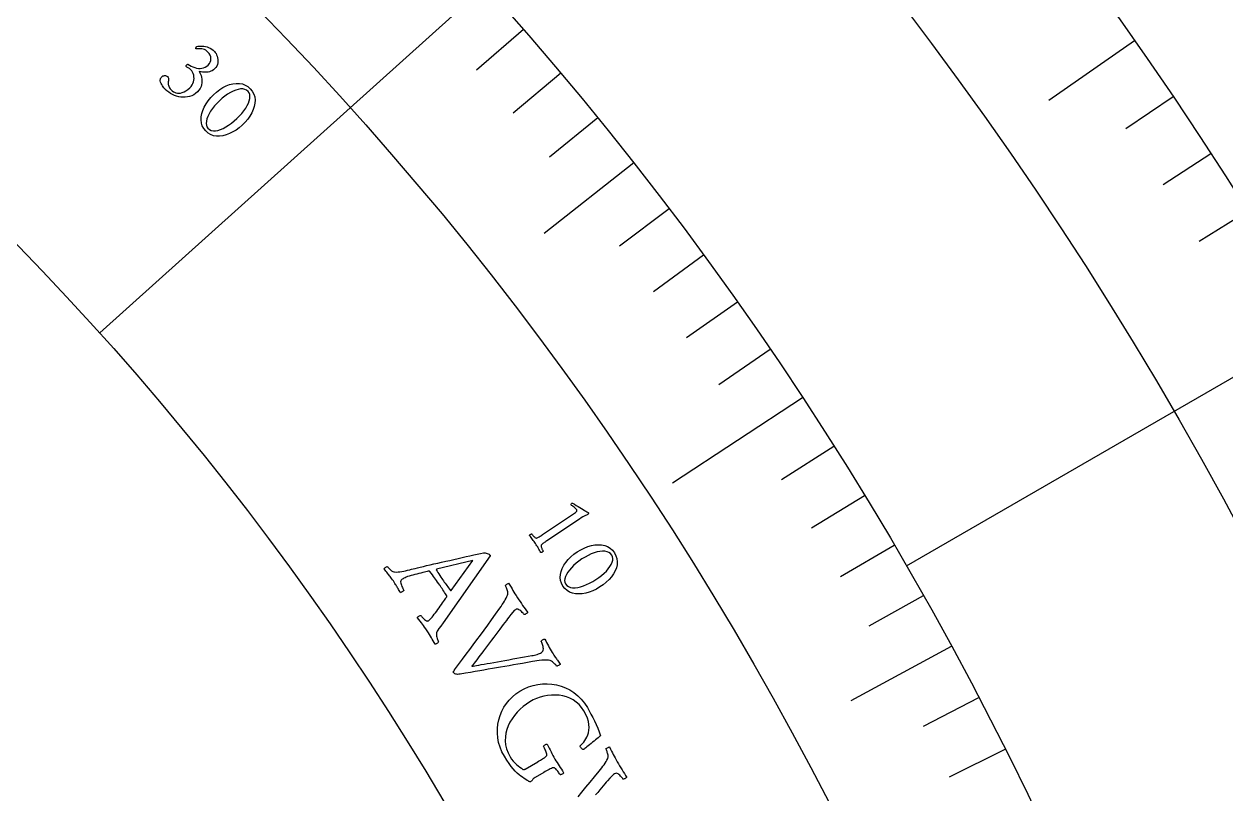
# Model space of a CAD drawing. Header units: millimetres. Extents: x -50 to 50, y -50 to 64.
# Drawn here: x 24.22 to 38.12, y 17.24 to 26.15 of the extents above; entities that cross this region are included whole.
import ezdxf

# ---------------------------------------------------------------- set-up
doc = ezdxf.new("R2010")
doc.units = ezdxf.units.MM
for name, color, linetype in [('ENGRAVE', 7, 'Continuous'), ('ENGRAVE_FINE', 8, 'Continuous'), ('TEXT', 5, 'Continuous')]:
    doc.layers.add(name, color=color, linetype=linetype)

msp = doc.modelspace()

# ---------------------------------------------------------------- linework, layer by layer
at = {"layer": 'ENGRAVE'}
for points in [[(29.5518, 26.5849), (25.0911, 22.5721)], [(37.0666, 25.9543), (36.0755, 25.2603)], [(31.2712, 24.5393), (30.2328, 23.7244)], [(39.1876, 22.625), (34.4245, 19.875)], [(33.2244, 21.8221), (31.7199, 20.8339)], [(34.9457, 18.9437), (33.7852, 18.3146)]]:
    msp.add_lwpolyline(points, dxfattribs=at)
for radius in [49, 49, 47.6875, 45.25, 45.25, 43.325, 39.75, 39.75, 37.65, 33.75, 33.75]:
    msp.add_circle((0, 0), radius, dxfattribs=at)
at = {"layer": 'ENGRAVE_FINE'}
for points in [[(29.9942, 26.0847), (29.4509, 25.6122)], [(30.4283, 25.5769), (29.8772, 25.1137)], [(37.514, 25.3035), (36.9668, 24.9344)], [(30.854, 25.0617), (30.2952, 24.6078)], [(37.9498, 24.6449), (37.3963, 24.2855)], [(31.6797, 24.0096), (31.1058, 23.5747)], [(38.3742, 23.9788), (37.8145, 23.6291)], [(32.0793, 23.4729), (31.4983, 23.0477)], [(32.4701, 22.9293), (31.882, 22.514)], [(32.8518, 22.379), (32.2568, 21.9737)], [(33.5876, 21.2587), (32.9792, 20.8737)], [(33.9415, 20.6891), (33.3267, 20.3143)], [(34.2859, 20.1132), (33.6648, 19.7489)], [(34.6206, 19.5314), (33.9935, 19.1776)], [(35.2609, 18.3503), (34.6222, 18.0179)], [(35.5662, 17.7514), (34.9219, 17.4298)]]:
    msp.add_lwpolyline(points, dxfattribs=at)
at = {"layer": 'TEXT'}
for points in [[(26.4187, 25.8302), (26.4282, 25.819), (26.4367, 25.8059), (26.4443, 25.7908), (26.4509, 25.7738), (26.4559, 25.7555), (26.4587, 25.7368), (26.4592, 25.7177), (26.4576, 25.6981), (26.4531, 25.6788), (26.4453, 25.6605), (26.4341, 25.6433), (26.4196, 25.627), (26.4065, 25.6159), (26.3924, 25.6068), (26.3773, 25.5998), (26.3611, 25.5949), (26.3445, 25.5916), (26.328, 25.5897), (26.3116, 25.589), (26.2953, 25.5896), (26.2798, 25.5911), (26.2654, 25.5928), (26.2524, 25.5949), (26.2406, 25.5973), (26.2495, 25.5834), (26.2573, 25.5676), (26.2639, 25.55), (26.2695, 25.5304), (26.2732, 25.5097), (26.2745, 25.4885), (26.2735, 25.4669), (26.2699, 25.4448), (26.2634, 25.4229), (26.2531, 25.4019), (26.2392, 25.3818), (26.2215, 25.3625), (26.2007, 25.3444), (26.1787, 25.3295), (26.1555, 25.3176), (26.1312, 25.3089), (26.1063, 25.303), (26.0812, 25.2996), (26.056, 25.2989), (26.0307, 25.3007), (26.0055, 25.3049), (25.9808, 25.3112), (25.9567, 25.3197), (25.9331, 25.3304), (25.9105, 25.343), (25.8891, 25.3572), (25.8691, 25.3731), (25.8503, 25.3907), (25.8427, 25.3991), (25.8346, 25.4089), (25.8262, 25.4203), (25.8174, 25.4331), (25.809, 25.4467), (25.8017, 25.4604), (25.7957, 25.4742), (25.7908, 25.4881), (25.7907, 25.4915), (25.7909, 25.4961), (25.7915, 25.5019), (25.7926, 25.5088), (25.7943, 25.516), (25.7969, 25.5225), (25.8004, 25.5284), (25.8047, 25.5335), (25.8134, 25.5408), (25.8224, 25.5461), (25.832, 25.5493), (25.8419, 25.5505), (25.8516, 25.5498), (25.8603, 25.5475), (25.8681, 25.5435), (25.8749, 25.538), (25.8816, 25.5296), (25.8859, 25.5206), (25.8878, 25.5108), (25.8873, 25.5004), (25.8858, 25.4898), (25.8848, 25.4795), (25.8841, 25.4695), (25.8838, 25.4598), (25.8843, 25.4488), (25.8863, 25.4381), (25.8897, 25.4276), (25.8945, 25.4175), (25.9002, 25.4078), (25.9064, 25.3987), (25.9131, 25.3902), (25.9203, 25.3823), (25.9313, 25.3725), (25.9438, 25.3641), (25.9578, 25.3571), (25.9733, 25.3515), (25.9901, 25.3479), (26.008, 25.3471), (26.0269, 25.3489), (26.047, 25.3535), (26.0679, 25.3614), (26.0893, 25.3734), (26.1112, 25.3894), (26.1336, 25.4094), (26.1484, 25.4256), (26.1605, 25.4427), (26.1699, 25.4606), (26.1765, 25.4795), (26.1805, 25.4987), (26.1823, 25.5178), (26.1818, 25.5367), (26.1789, 25.5554), (26.1738, 25.5734), (26.1666, 25.5899), (26.1571, 25.605), (26.1455, 25.6186), (26.1389, 25.6249), (26.1317, 25.6307), (26.124, 25.6361), (26.1157, 25.641), (26.1076, 25.6455), (26.1006, 25.6495), (26.0947, 25.653), (26.0898, 25.6561), (26.0911, 25.6615), (26.0932, 25.6666), (26.0963, 25.6715), (26.1003, 25.676), (26.103, 25.6784), (26.1055, 25.6803), (26.1078, 25.6816), (26.1099, 25.6823), (26.1293, 25.6707), (26.1492, 25.6604), (26.1696, 25.6514), (26.1905, 25.6437), (26.2115, 25.6378), (26.2323, 25.6343), (26.2527, 25.6332), (26.2729, 25.6345), (26.2926, 25.6387), (26.3115, 25.6465), (26.3296, 25.6577), (26.347, 25.6725), (26.3608, 25.6886), (26.3705, 25.7062), (26.3763, 25.7253), (26.378, 25.7458), (26.3757, 25.7666), (26.3693, 25.7863), (26.3587, 25.805), (26.3439, 25.8227), (26.3312, 25.8342), (26.3178, 25.8435), (26.3037, 25.8505), (26.289, 25.8552), (26.2744, 25.8583), (26.2606, 25.8603), (26.2477, 25.8613), (26.2357, 25.8611), (26.225, 25.8606), (26.2164, 25.8604), (26.2098, 25.8604), (26.2052, 25.8607), (26.2039, 25.8627), (26.2034, 25.8653), (26.2035, 25.8687), (26.2044, 25.8728), (26.2058, 25.877), (26.2076, 25.8807), (26.2098, 25.8841), (26.2124, 25.8871), (26.228, 25.8896), (26.2443, 25.8911), (26.2613, 25.8916), (26.2791, 25.8911), (26.2972, 25.8893), (26.3153, 25.8861), (26.3335, 25.8814), (26.3517, 25.8752), (26.3696, 25.8672), (26.3867, 25.857), (26.4031, 25.8447), (26.4187, 25.8302)], [(26.8328, 25.3981), (26.8567, 25.3685), (26.874, 25.3369), (26.8847, 25.3033), (26.8889, 25.2679), (26.8872, 25.2313), (26.8803, 25.1944), (26.8681, 25.1571), (26.8508, 25.1195), (26.829, 25.0824), (26.8033, 25.0465), (26.7739, 25.0119), (26.7407, 24.9785), (26.7051, 24.9477), (26.6686, 24.9208), (26.631, 24.8977), (26.5923, 24.8785), (26.5536, 24.8637), (26.5156, 24.8539), (26.4783, 24.8491), (26.4418, 24.8493), (26.4069, 24.855), (26.3745, 24.8671), (26.3445, 24.8854), (26.3171, 24.9099), (26.2947, 24.938), (26.2785, 24.9685), (26.2684, 25.0013), (26.2645, 25.0366), (26.2661, 25.0733), (26.2728, 25.1104), (26.2845, 25.148), (26.3012, 25.1861), (26.3223, 25.2238), (26.3473, 25.2602), (26.3761, 25.2953), (26.4088, 25.3292), (26.444, 25.3605), (26.4802, 25.3879), (26.5176, 25.4114), (26.556, 25.4309), (26.5947, 25.446), (26.6328, 25.4559), (26.6702, 25.4605), (26.707, 25.46), (26.7423, 25.4538), (26.775, 25.4414), (26.8052, 25.4229), (26.8328, 25.3981)], [(26.8072, 25.366), (26.7898, 25.3806), (26.7696, 25.3904), (26.7467, 25.3953), (26.7211, 25.3953), (26.6935, 25.391), (26.6646, 25.3828), (26.6345, 25.3707), (26.6031, 25.3547), (26.5712, 25.3352), (26.5394, 25.3128), (26.5077, 25.2873), (26.4762, 25.2588), (26.4466, 25.2289), (26.4198, 25.1987), (26.3958, 25.168), (26.3747, 25.137), (26.3568, 25.1064), (26.3427, 25.0771), (26.3322, 25.0491), (26.3255, 25.0225), (26.3229, 24.9979), (26.3251, 24.9761), (26.3319, 24.9572), (26.3435, 24.9411), (26.3618, 24.9258), (26.3826, 24.9158), (26.4059, 24.9111), (26.4319, 24.9117), (26.4597, 24.9169), (26.4888, 24.9261), (26.5193, 24.9393), (26.551, 24.9565), (26.5832, 24.9769), (26.6151, 24.9999), (26.6468, 25.0254), (26.6782, 25.0535), (26.7083, 25.0833), (26.7354, 25.1133), (26.7593, 25.1433), (26.7801, 25.1734), (26.7975, 25.2031), (26.8111, 25.2315), (26.821, 25.2588), (26.8271, 25.285), (26.829, 25.3092), (26.8263, 25.3308), (26.8191, 25.3497), (26.8072, 25.366)], [(30.216, 20.2384), (30.5866, 20.4866), (30.5955, 20.4929), (30.6025, 20.4988), (30.6076, 20.5042), (30.6109, 20.5091), (30.6125, 20.5138), (30.6126, 20.5186), (30.6113, 20.5236), (30.6086, 20.5288), (30.6041, 20.5344), (30.5979, 20.5409), (30.5898, 20.5482), (30.5799, 20.5563), (30.5696, 20.5643), (30.5606, 20.5711), (30.5526, 20.5769), (30.5459, 20.5815), (30.5468, 20.5876), (30.5488, 20.5928), (30.5519, 20.5972), (30.5561, 20.6008), (30.5561, 20.6008), (30.5563, 20.6009), (30.5566, 20.6011), (30.557, 20.6014), (30.5588, 20.6024), (30.5604, 20.603), (30.5618, 20.6031), (30.563, 20.6027), (30.5841, 20.5895), (30.6052, 20.5766), (30.6262, 20.5638), (30.6472, 20.5513), (30.6672, 20.5393), (30.6854, 20.5284), (30.7019, 20.5185), (30.7165, 20.5096), (30.7286, 20.5022), (30.7373, 20.4968), (30.7426, 20.4933), (30.7446, 20.4919), (30.7459, 20.49), (30.747, 20.4875), (30.7472, 20.485), (30.7464, 20.4823), (30.7447, 20.4795), (30.7426, 20.4769), (30.7406, 20.4744), (30.7388, 20.4723), (30.7372, 20.4704), (30.7356, 20.4697), (30.7308, 20.4675), (30.7228, 20.4639), (30.7116, 20.4589), (30.6978, 20.4521), (30.6819, 20.4432), (30.6639, 20.4322), (30.6438, 20.4192), (30.2642, 20.1663), (30.2541, 20.1595), (30.2443, 20.1528), (30.235, 20.1464), (30.226, 20.1401), (30.2178, 20.134), (30.2107, 20.128), (30.2046, 20.1222), (30.1997, 20.1165), (30.1984, 20.1134), (30.1982, 20.1091), (30.1989, 20.1036), (30.2006, 20.0969), (30.2029, 20.0895), (30.2057, 20.0822), (30.2089, 20.0749), (30.2125, 20.0677), (30.2161, 20.061), (30.2191, 20.0554), (30.2217, 20.0509), (30.2238, 20.0476), (30.2224, 20.0448), (30.2201, 20.0419), (30.2169, 20.0388), (30.2128, 20.0355), (30.2085, 20.0327), (30.2044, 20.0308), (30.2008, 20.03), (30.1975, 20.0301), (30.1893, 20.0444), (30.1814, 20.0581), (30.1738, 20.0712), (30.1666, 20.0837), (30.1593, 20.096), (30.1515, 20.1087), (30.1432, 20.1217), (30.1344, 20.1351), (30.1257, 20.1478), (30.1173, 20.1598), (30.1091, 20.1711), (30.1011, 20.1817), (30.0929, 20.1923), (30.0841, 20.2037), (30.0747, 20.2159), (30.0647, 20.2289), (30.0658, 20.232), (30.068, 20.235), (30.0713, 20.238), (30.0756, 20.241), (30.0802, 20.2435), (30.0843, 20.2453), (30.0878, 20.2463), (30.0909, 20.2465), (30.0932, 20.2433), (30.0963, 20.2392), (30.1003, 20.2342), (30.1052, 20.2284), (30.1105, 20.2223), (30.116, 20.2165), (30.1217, 20.2112), (30.1275, 20.2062), (30.1331, 20.2021), (30.1378, 20.1995), (30.1417, 20.1984), (30.1447, 20.1988), (30.1519, 20.2011), (30.1597, 20.2044), (30.168, 20.2085), (30.1769, 20.2136), (30.1863, 20.2192), (30.1959, 20.2253), (30.2058, 20.2317), (30.216, 20.2384)], [(31.0474, 20.0281), (31.0654, 19.9945), (31.0766, 19.9603), (31.081, 19.9253), (31.0786, 19.8897), (31.0702, 19.8541), (31.0566, 19.8191), (31.0378, 19.7847), (31.0138, 19.7509), (30.9855, 19.7184), (30.9537, 19.6879), (30.9184, 19.6593), (30.8797, 19.6326), (30.8391, 19.6088), (30.7981, 19.5891), (30.7569, 19.5733), (30.7154, 19.5616), (30.6746, 19.5542), (30.6355, 19.5515), (30.598, 19.5536), (30.5621, 19.5605), (30.5288, 19.5726), (30.4992, 19.5904), (30.4731, 19.6139), (30.4506, 19.6431), (30.4338, 19.6748), (30.4235, 19.7077), (30.4196, 19.7419), (30.4223, 19.7773), (30.4306, 19.813), (30.444, 19.8483), (30.4624, 19.8831), (30.4858, 19.9175), (30.5135, 19.9506), (30.5448, 19.9818), (30.5796, 20.0111), (30.618, 20.0383), (30.6583, 20.0626), (30.699, 20.0828), (30.74, 20.0991), (30.7814, 20.1113), (30.8222, 20.1189), (30.8614, 20.1216), (30.8991, 20.1193), (30.9352, 20.1121), (30.9687, 20.0995), (30.9985, 20.0813), (31.0248, 20.0575), (31.0474, 20.0281)], [(31.0163, 20.0012), (31.0019, 20.0188), (30.9838, 20.0321), (30.9622, 20.0411), (30.9371, 20.0459), (30.9092, 20.0467), (30.8793, 20.0439), (30.8474, 20.0376), (30.8136, 20.0276), (30.7787, 20.0144), (30.7433, 19.9981), (30.7074, 19.9789), (30.6712, 19.9567), (30.6366, 19.9328), (30.6047, 19.908), (30.5755, 19.8823), (30.5491, 19.8557), (30.5259, 19.8289), (30.5066, 19.8027), (30.4911, 19.7771), (30.4796, 19.7522), (30.4726, 19.7285), (30.4707, 19.7067), (30.474, 19.6868), (30.4824, 19.6689), (30.4975, 19.6505), (30.5161, 19.6368), (30.5382, 19.6279), (30.5638, 19.6237), (30.5921, 19.6237), (30.6225, 19.6274), (30.6548, 19.6348), (30.6891, 19.6458), (30.7245, 19.66), (30.7602, 19.6767), (30.796, 19.696), (30.832, 19.7178), (30.8671, 19.7416), (30.8992, 19.766), (30.9283, 19.7911), (30.9543, 19.8169), (30.9768, 19.8428), (30.9954, 19.8683), (31.0101, 19.8933), (31.0209, 19.9179), (31.0273, 19.9414), (31.0286, 19.9631), (31.025, 19.983), (31.0163, 20.0012)], [(28.6758, 19.8315), (28.6785, 19.8321), (28.6866, 19.8341), (28.7002, 19.8373), (28.7191, 19.8419), (28.7426, 19.8475), (28.77, 19.8542), (28.8012, 19.8617), (28.8363, 19.8703), (28.8744, 19.8794), (28.9147, 19.8889), (28.9572, 19.8987), (29.002, 19.9089), (29.0481, 19.9192), (29.0948, 19.9299), (29.1422, 19.9407), (29.1901, 19.9518), (29.2379, 19.9628), (29.2847, 19.9735), (29.3306, 19.984), (29.3755, 19.9941), (29.4187, 20.0037), (29.4592, 20.0126), (29.497, 20.0209), (29.5323, 20.0286), (29.5406, 20.0288), (29.5504, 20.0275), (29.5617, 20.0248), (29.5745, 20.0206), (29.5868, 20.0157), (29.5965, 20.0107), (29.6037, 20.0057), (29.6084, 20.0007), (29.6092, 19.9994), (29.6098, 19.9982), (29.6101, 19.9973), (29.6101, 19.9966), (29.6101, 19.9959), (29.6101, 19.9948), (29.6102, 19.9934), (29.6104, 19.9916), (29.0644, 19.2176), (29.0372, 19.1797), (29.0169, 19.1513), (29.0035, 19.1323), (28.9972, 19.1227), (28.9925, 19.1134), (28.9895, 19.1028), (28.9881, 19.0908), (28.9884, 19.0776), (28.9898, 19.064), (28.992, 19.0508), (28.9951, 19.0382), (28.9989, 19.0262), (29.0028, 19.0155), (29.0061, 19.007), (29.0088, 19.0008), (29.0109, 18.9969), (29.0085, 18.9919), (29.0044, 18.9871), (28.9989, 18.9826), (28.9917, 18.9783), (28.9846, 18.9746), (28.979, 18.972), (28.9748, 18.9702), (28.9722, 18.9695), (28.9606, 18.9903), (28.9495, 19.0099), (28.9391, 19.0284), (28.9293, 19.0457), (28.919, 19.0632), (28.9075, 19.0822), (28.8947, 19.1025), (28.8805, 19.1242), (28.8653, 19.1469), (28.8511, 19.1673), (28.838, 19.1856), (28.8259, 19.2018), (28.8137, 19.2177), (28.8, 19.2357), (28.7849, 19.2555), (28.7683, 19.2773), (28.7701, 19.2819), (28.7734, 19.2865), (28.7783, 19.291), (28.7848, 19.2954), (28.7917, 19.2991), (28.798, 19.3015), (28.8037, 19.3025), (28.8087, 19.3023), (28.8138, 19.2954), (28.8206, 19.2871), (28.8293, 19.2774), (28.8398, 19.2665), (28.8506, 19.2561), (28.8605, 19.248), (28.8694, 19.2423), (28.8774, 19.2391), (28.8824, 19.2388), (28.8879, 19.24), (28.8941, 19.2426), (28.9009, 19.2466), (28.9079, 19.2521), (28.9164, 19.2603), (28.9264, 19.271), (28.9378, 19.2844), (28.9502, 19.2996), (28.9631, 19.3162), (28.9766, 19.334), (28.9907, 19.3531), (29.0049, 19.3727), (29.0188, 19.3922), (29.0324, 19.4115), (29.0458, 19.4306), (29.0584, 19.4488), (29.0699, 19.4654), (29.0802, 19.4802), (29.0893, 19.4934), (29.0968, 19.5042), (29.1021, 19.512), (29.1053, 19.5166), (29.1064, 19.5181), (29.1065, 19.5184), (29.1066, 19.5193), (29.1069, 19.5208), (29.1073, 19.5229), (29.1076, 19.5251), (29.1075, 19.5271), (29.1071, 19.5289), (29.1064, 19.5304), (29.0995, 19.542), (29.0915, 19.5547), (29.0826, 19.5685), (29.0727, 19.5835), (29.0624, 19.5987), (29.0525, 19.6134), (29.0429, 19.6276), (29.0337, 19.6412), (29.0314, 19.6447), (29.029, 19.6482), (29.0266, 19.6518), (29.0242, 19.6553), (29.0219, 19.6587), (29.0197, 19.6619), (29.0176, 19.665), (29.0156, 19.6679), (29.0018, 19.6882), (28.989, 19.7068), (28.9771, 19.7238), (28.9662, 19.7391), (28.955, 19.7546), (28.942, 19.7719), (28.9274, 19.7912), (28.911, 19.8124), (28.9103, 19.8131), (28.9093, 19.8138), (28.9078, 19.8145), (28.906, 19.8152), (28.9043, 19.8158), (28.903, 19.8162), (28.9023, 19.8165), (28.902, 19.8166), (28.8998, 19.816), (28.8932, 19.8144), (28.8822, 19.8117), (28.8669, 19.8079), (28.8485, 19.8034), (28.8284, 19.7985), (28.8067, 19.7932), (28.7833, 19.7875), (28.7595, 19.7816), (28.7367, 19.7757), (28.7147, 19.7698), (28.6937, 19.7638), (28.6731, 19.758), (28.6546, 19.752), (28.6383, 19.7458), (28.6241, 19.7394), (28.6119, 19.7332), (28.6011, 19.7274), (28.5918, 19.7219), (28.5841, 19.7169), (28.5778, 19.7106), (28.5741, 19.7021), (28.573, 19.6914), (28.5745, 19.6786), (28.5778, 19.665), (28.582, 19.6517), (28.5871, 19.6387), (28.5931, 19.6262), (28.599, 19.615), (28.6037, 19.6062), (28.6073, 19.5998), (28.6098, 19.5958), (28.6086, 19.5931), (28.6057, 19.5895), (28.6012, 19.585), (28.5952, 19.5797), (28.5886, 19.5746), (28.5827, 19.5706), (28.5773, 19.5679), (28.5726, 19.5663), (28.5646, 19.5794), (28.5573, 19.5916), (28.5506, 19.6029), (28.5445, 19.6132), (28.5388, 19.623), (28.5331, 19.6328), (28.5274, 19.6426), (28.5216, 19.6524), (28.5153, 19.6629), (28.5078, 19.6747), (28.4991, 19.6879), (28.4892, 19.7024), (28.479, 19.7169), (28.4695, 19.7301), (28.4606, 19.742), (28.4524, 19.7525), (28.4445, 19.7623), (28.4367, 19.7722), (28.4288, 19.782), (28.4209, 19.7919), (28.4125, 19.8024), (28.4032, 19.8143), (28.3929, 19.8276), (28.3816, 19.8423), (28.3829, 19.8449), (28.3859, 19.8483), (28.3906, 19.8524), (28.397, 19.8571), (28.404, 19.8617), (28.4102, 19.8653), (28.4157, 19.8679), (28.4205, 19.8694), (28.426, 19.8624), (28.4337, 19.8538), (28.4438, 19.8436), (28.4561, 19.8318), (28.4691, 19.8207), (28.4814, 19.8128), (28.4929, 19.808), (28.5036, 19.8065), (28.5241, 19.8059), (28.5449, 19.8067), (28.5659, 19.8088), (28.5872, 19.8122), (28.6088, 19.8165), (28.6308, 19.8211), (28.6531, 19.8261), (28.6758, 19.8315)], [(29.409, 19.9387), (28.9901, 19.8378), (28.99, 19.8376), (28.9895, 19.8371), (28.9888, 19.8363), (28.9878, 19.8351), (28.9869, 19.8339), (28.9863, 19.8328), (28.9862, 19.8319), (28.9865, 19.8311), (28.9954, 19.8167), (29.0053, 19.801), (29.0162, 19.784), (29.028, 19.7657), (29.0398, 19.7478), (29.0503, 19.7318), (29.0597, 19.7177), (29.068, 19.7054), (29.0787, 19.6897), (29.0892, 19.6749), (29.0992, 19.6609), (29.1089, 19.6479), (29.1186, 19.635), (29.1288, 19.6215), (29.1393, 19.6074), (29.1502, 19.5926), (29.1513, 19.5915), (29.1527, 19.5909), (29.1543, 19.5909), (29.1561, 19.5915), (29.1579, 19.5922), (29.1591, 19.5927), (29.1599, 19.593), (29.1601, 19.5931)], [(29.9249, 19.5085), (29.94, 19.4855), (29.9552, 19.4631), (29.9703, 19.4412), (29.9855, 19.4199), (30.0006, 19.3988), (30.0154, 19.3779), (30.03, 19.3571), (30.0445, 19.3364), (30.0417, 19.3329), (30.0374, 19.329), (30.0314, 19.3247), (30.0238, 19.32), (30.0162, 19.3159), (30.0101, 19.3135), (30.0056, 19.3127), (30.0027, 19.3136), (30, 19.3173), (29.9956, 19.3227), (29.9896, 19.3296), (29.9818, 19.3382), (29.973, 19.3472), (29.9636, 19.3555), (29.9537, 19.363), (29.9432, 19.3698), (29.9326, 19.3747), (29.9222, 19.3763), (29.9119, 19.3747), (29.9019, 19.3698), (29.8885, 19.3589), (29.8713, 19.3408), (29.8501, 19.3155), (29.8249, 19.2831), (29.812, 19.2658), (29.7972, 19.246), (29.7804, 19.2234), (29.7617, 19.1983), (29.7415, 19.1711), (29.7202, 19.1427), (29.6979, 19.113), (29.6745, 19.082), (29.6505, 19.0503), (29.6267, 19.0185), (29.6028, 18.9867), (29.579, 18.9548), (29.5557, 18.9236), (29.5332, 18.8937), (29.5116, 18.8651), (29.4909, 18.8379), (29.4716, 18.8126), (29.4541, 18.7898), (29.4384, 18.7694), (29.4246, 18.7514), (29.4132, 18.7366), (29.4047, 18.7255), (29.3992, 18.7182), (29.3968, 18.7147), (29.4031, 18.7156), (29.4144, 18.7174), (29.4307, 18.7202), (29.4522, 18.7239), (29.4777, 18.7284), (29.5064, 18.7336), (29.5384, 18.7394), (29.5736, 18.7458), (29.6114, 18.7527), (29.6511, 18.76), (29.6928, 18.7675), (29.7363, 18.7753), (29.781, 18.7833), (29.8261, 18.7913), (29.8715, 18.7994), (29.9172, 18.8075), (29.9624, 18.8155), (30.0063, 18.8232), (30.0489, 18.8307), (30.0901, 18.8379), (30.1055, 18.8408), (30.1211, 18.8442), (30.1368, 18.8482), (30.1527, 18.8527), (30.1678, 18.8577), (30.1813, 18.863), (30.1931, 18.8684), (30.2032, 18.8742), (30.2132, 18.8821), (30.2202, 18.8917), (30.2243, 18.9028), (30.2253, 18.9155), (30.2243, 18.9289), (30.2222, 18.942), (30.2189, 18.955), (30.2145, 18.9678), (30.2098, 18.9795), (30.2056, 18.9891), (30.2021, 18.9966), (30.199, 19.002), (30.1997, 19.006), (30.2025, 19.0103), (30.2075, 19.015), (30.2147, 19.02), (30.2225, 19.0244), (30.2294, 19.0273), (30.2354, 19.0285), (30.2406, 19.0282), (30.2521, 19.0082), (30.2631, 18.9887), (30.2738, 18.9697), (30.2839, 18.9511), (30.2942, 18.9327), (30.305, 18.9138), (30.3165, 18.8945), (30.3285, 18.8749), (30.3385, 18.8589), (30.3475, 18.8447), (30.3555, 18.8323), (30.3626, 18.8217), (30.3691, 18.812), (30.3757, 18.8025), (30.3822, 18.7932), (30.3889, 18.784), (30.3958, 18.7743), (30.4035, 18.7635), (30.4118, 18.7516), (30.4208, 18.7386), (30.418, 18.7352), (30.4133, 18.7315), (30.4069, 18.7274), (30.3987, 18.7229), (30.3906, 18.7191), (30.3846, 18.7168), (30.3806, 18.716), (30.3787, 18.7167), (30.3746, 18.7223), (30.3679, 18.7301), (30.3585, 18.7403), (30.3465, 18.7527), (30.3327, 18.765), (30.3181, 18.7745), (30.3026, 18.7814), (30.2863, 18.7856), (30.2729, 18.7871), (30.2551, 18.7873), (30.233, 18.7862), (30.2066, 18.7838), (30.1785, 18.7806), (30.1513, 18.777), (30.1249, 18.773), (30.0993, 18.7687), (30.0402, 18.7586), (29.9835, 18.7487), (29.9294, 18.7393), (29.8778, 18.7302), (29.8278, 18.7214), (29.7787, 18.7129), (29.7304, 18.7045), (29.683, 18.6964), (29.6356, 18.6883), (29.5873, 18.6799), (29.5381, 18.6713), (29.4881, 18.6625), (29.4362, 18.6534), (29.3815, 18.644), (29.324, 18.6342), (29.2638, 18.624), (29.2476, 18.6219), (29.2334, 18.6213), (29.2211, 18.6224), (29.2108, 18.6252), (29.2021, 18.6291), (29.1947, 18.634), (29.1883, 18.6397), (29.1832, 18.6464), (29.1825, 18.6488), (29.1831, 18.6517), (29.1849, 18.6553), (29.188, 18.6594), (29.1914, 18.6636), (29.1942, 18.6673), (29.1964, 18.6707), (29.1979, 18.6737), (29.2443, 18.7357), (29.289, 18.7957), (29.3321, 18.8537), (29.3735, 18.9096), (29.4144, 18.9647), (29.4555, 19.0204), (29.4968, 19.0767), (29.5385, 19.1334), (29.5812, 19.1921), (29.6258, 19.254), (29.6723, 19.3192), (29.7206, 19.3876), (29.7355, 19.4086), (29.7494, 19.4288), (29.7623, 19.4482), (29.7741, 19.4668), (29.785, 19.485), (29.7948, 19.5032), (29.8036, 19.5215), (29.8114, 19.5397), (29.814, 19.5475), (29.8151, 19.5565), (29.8147, 19.5666), (29.8128, 19.5777), (29.8099, 19.5892), (29.8066, 19.6003), (29.8028, 19.6109), (29.7985, 19.6211), (29.7941, 19.6303), (29.7902, 19.6382), (29.7868, 19.6446), (29.7837, 19.6497), (29.7845, 19.6511), (29.7878, 19.6539), (29.7935, 19.6581), (29.8018, 19.6637), (29.8103, 19.6692), (29.8167, 19.673), (29.821, 19.6752), (29.8233, 19.6758), (29.838, 19.6517), (29.8513, 19.6297), (29.8631, 19.6097), (29.8735, 19.5917), (29.8839, 19.5738), (29.896, 19.5539), (29.9096, 19.5322), (29.9249, 19.5085)], [(30.1598, 17.61), (30.162, 17.6113), (30.1642, 17.6125), (30.1664, 17.6138), (30.1686, 17.6151), (30.1708, 17.6164), (30.173, 17.6177), (30.1752, 17.6189), (30.1774, 17.6202), (30.1909, 17.6282), (30.2038, 17.6359), (30.216, 17.6433), (30.2274, 17.6504), (30.2379, 17.6573), (30.2471, 17.6641), (30.2551, 17.6708), (30.2617, 17.6773), (30.2647, 17.6817), (30.2658, 17.6883), (30.265, 17.6972), (30.2623, 17.7082), (30.2584, 17.7203), (30.254, 17.7324), (30.2492, 17.7444), (30.2438, 17.7564), (30.2386, 17.7675), (30.2342, 17.7766), (30.2305, 17.7839), (30.2275, 17.7892), (30.2298, 17.7932), (30.2335, 17.7974), (30.2385, 17.8018), (30.2449, 17.8064), (30.2517, 17.8103), (30.2579, 17.8128), (30.2634, 17.8138), (30.2684, 17.8133), (30.2804, 17.791), (30.292, 17.7689), (30.3032, 17.7471), (30.3139, 17.7256), (30.3247, 17.7043), (30.3358, 17.6831), (30.3472, 17.6622), (30.359, 17.6415), (30.3714, 17.6206), (30.3838, 17.6006), (30.3961, 17.5814), (30.4084, 17.563), (30.4209, 17.5446), (30.4336, 17.5252), (30.4466, 17.5049), (30.4599, 17.4837), (30.4579, 17.4792), (30.4543, 17.4748), (30.4491, 17.4707), (30.4423, 17.4667), (30.4352, 17.4634), (30.4289, 17.4612), (30.4234, 17.4601), (30.4188, 17.4601), (30.4157, 17.4653), (30.4113, 17.4719), (30.4057, 17.4801), (30.3988, 17.4898), (30.3913, 17.4999), (30.3836, 17.5094), (30.3758, 17.5184), (30.3677, 17.5268), (30.36, 17.5337), (30.353, 17.5383), (30.3467, 17.5407), (30.3411, 17.5408), (30.3301, 17.5379), (30.3183, 17.5337), (30.3055, 17.5281), (30.2918, 17.5211), (30.2774, 17.5132), (30.2625, 17.5049), (30.2471, 17.4962), (30.2313, 17.4871), (30.1301, 17.4286), (30.1194, 17.4217), (30.1107, 17.4149), (30.1039, 17.4079), (30.0992, 17.4009), (30.0951, 17.3943), (30.0906, 17.3887), (30.0855, 17.3839), (30.0799, 17.3801), (30.0769, 17.3787), (30.0738, 17.378), (30.0705, 17.3779), (30.0671, 17.3785), (30.0628, 17.3801), (30.0566, 17.3831), (30.0487, 17.3875), (30.039, 17.3933), (30.0216, 17.4045), (30.0034, 17.4167), (29.9843, 17.43), (29.9644, 17.4443), (29.9436, 17.4606), (29.922, 17.4799), (29.8997, 17.5021), (29.8766, 17.5272), (29.8527, 17.5564), (29.8276, 17.5906), (29.8014, 17.6299), (29.7741, 17.6743), (29.7462, 17.7265), (29.7242, 17.7793), (29.7079, 17.8326), (29.6975, 17.8866), (29.6926, 17.9405), (29.6928, 17.9935), (29.6981, 18.0457), (29.7087, 18.097), (29.724, 18.1469), (29.7438, 18.1946), (29.7681, 18.2402), (29.797, 18.2837), (29.83, 18.3245), (29.867, 18.3618), (29.9079, 18.3958), (29.9528, 18.4263), (30.0032, 18.4542), (30.0548, 18.4768), (30.1076, 18.4938), (30.1616, 18.5054), (30.2162, 18.5118), (30.2705, 18.513), (30.3245, 18.509), (30.3784, 18.4999), (30.4312, 18.4855), (30.4821, 18.4658), (30.5311, 18.4406), (30.5783, 18.4101), (30.6227, 18.3743), (30.6636, 18.3333), (30.7008, 18.2873), (30.7345, 18.2363), (30.7555, 18.1999), (30.7763, 18.1622), (30.7968, 18.1232), (30.8171, 18.0829), (30.8365, 18.0415), (30.8545, 17.9988), (30.8712, 17.955), (30.8865, 17.9101), (30.8849, 17.9087), (30.8798, 17.9044), (30.8714, 17.8973), (30.8595, 17.8874), (30.8454, 17.8757), (30.8301, 17.8631), (30.8135, 17.8497), (30.7957, 17.8355), (30.7777, 17.8211), (30.7606, 17.8074), (30.7443, 17.7943), (30.7289, 17.7819), (30.7154, 17.771), (30.7049, 17.7628), (30.6975, 17.7572), (30.693, 17.7542), (30.6901, 17.7525), (30.6863, 17.7523), (30.6817, 17.7536), (30.6762, 17.7563), (30.6705, 17.7601), (30.6655, 17.7646), (30.6611, 17.7696), (30.6574, 17.7752), (30.6548, 17.7804), (30.6529, 17.7855), (30.6518, 17.7906), (30.6514, 17.7956), (30.6594, 17.8029), (30.669, 17.8125), (30.6802, 17.8244), (30.693, 17.8386), (30.7062, 17.8552), (30.7183, 17.8743), (30.7296, 17.8958), (30.7399, 17.9197), (30.7481, 17.9461), (30.7529, 17.975), (30.7545, 18.0064), (30.7528, 18.0402), (30.7465, 18.0766), (30.7343, 18.1155), (30.7162, 18.1571), (30.6923, 18.2012), (30.6668, 18.2391), (30.6378, 18.2724), (30.6056, 18.3012), (30.5699, 18.3254), (30.5317, 18.3452), (30.4918, 18.3608), (30.4503, 18.3721), (30.407, 18.3793), (30.3629, 18.3824), (30.3189, 18.3817), (30.2749, 18.3773), (30.231, 18.369), (30.188, 18.3574), (30.1468, 18.3426), (30.1073, 18.3248), (30.0695, 18.3038), (30.0293, 18.2774), (29.9912, 18.2484), (29.9551, 18.2169), (29.9211, 18.1827), (29.89, 18.1465), (29.8625, 18.1085), (29.8386, 18.0688), (29.8183, 18.0274), (29.8023, 17.9847), (29.7912, 17.9411), (29.7851, 17.8966), (29.7839, 17.8513), (29.7885, 17.8054), (29.7996, 17.7595), (29.8172, 17.7134), (29.8413, 17.6672), (29.8581, 17.6411), (29.8758, 17.6176), (29.8945, 17.5967), (29.9143, 17.5785), (29.9341, 17.5624), (29.9533, 17.5476), (29.9718, 17.5342), (29.9895, 17.5222), (29.993, 17.5199), (29.9962, 17.5186), (29.9993, 17.5183), (30.0022, 17.5189), (30.0051, 17.5202), (30.0082, 17.5217), (30.0115, 17.5234), (30.0151, 17.5254)]]:
    msp.add_lwpolyline(points, close=True, dxfattribs=at)
msp.add_lwpolyline([(30.6267, 17.2042), (30.6718, 17.2583), (30.7181, 17.3141), (30.7665, 17.3732), (30.8169, 17.4353), (30.8695, 17.5007), (30.8856, 17.5206), (30.9007, 17.5399), (30.9148, 17.5585), (30.9278, 17.5763), (30.9397, 17.5938), (30.9507, 17.6114), (30.9606, 17.6291), (30.9695, 17.6467), (30.9726, 17.6544), (30.9742, 17.6633), (30.9744, 17.6734), (30.9733, 17.6847), (30.9711, 17.6963), (30.9685, 17.7076), (30.9653, 17.7184), (30.9617, 17.7288), (30.9579, 17.7383), (30.9545, 17.7464), (30.9514, 17.753), (30.9487, 17.7583), (30.9496, 17.7596), (30.953, 17.7622), (30.959, 17.7661), (30.9677, 17.7711), (30.9765, 17.7761), (30.9831, 17.7795), (30.9876, 17.7814), (30.9898, 17.7819), (31.0031, 17.7569), (31.015, 17.7341), (31.0255, 17.7134), (31.0347, 17.6948), (31.044, 17.6763), (31.0548, 17.6557), (31.0671, 17.6332), (31.0808, 17.6086), (31.0808, 17.6086), (31.0945, 17.5847), (31.1082, 17.5614), (31.122, 17.5386), (31.1358, 17.5163), (31.1495, 17.4944), (31.1631, 17.4726), (31.1764, 17.4509), (31.1895, 17.4293), (31.1865, 17.426), (31.1819, 17.4224), (31.1757, 17.4185), (31.1678, 17.4143), (31.1599, 17.4107), (31.1537, 17.4086), (31.1492, 17.4081), (31.1464, 17.4092), (31.1439, 17.4131), (31.1399, 17.4187), (31.1342, 17.426), (31.1271, 17.4351), (31.1188, 17.4446), (31.11, 17.4535), (31.1005, 17.4616), (31.0905, 17.4691), (31.0802, 17.4745), (31.0699, 17.4768), (31.0596, 17.4758), (31.0492, 17.4716), (31.0353, 17.4615), (31.0169, 17.4445), (30.9941, 17.4206), (30.967, 17.3898), (30.9531, 17.3734), (30.9371, 17.3545), (30.9189, 17.3331), (30.8987, 17.3091), (30.8768, 17.2833), (30.8538, 17.2562), (30.8296, 17.228)], dxfattribs=at)

doc.saveas('drawing.dxf')
